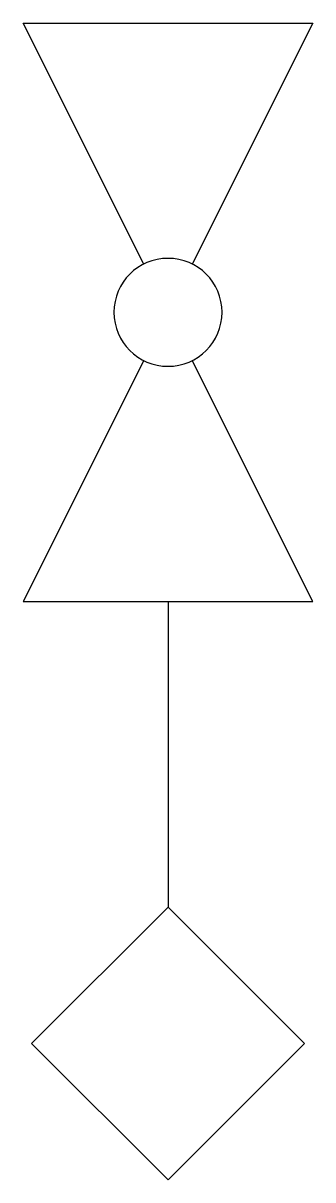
# Model space of a CAD drawing. Header units: millimetres. Extents: x -37 to 37, y 0 to 300.
import ezdxf

# ---------------------------------------------------------------- set-up
doc = ezdxf.new("R2010")
doc.units = ezdxf.units.MM

msp = doc.modelspace()

# ---------------------------------------------------------------- linework, layer by layer
at = {"color": 0, "linetype": 'ByBlock', "lineweight": -2}
for p, q in [((-6.26, 237.52), (-37.5, 300)), ((-37.5, 300), (37.5, 300)), ((37.5, 300), (6.26, 237.52)), ((-6.26, 212.48), (-37.5, 150)), ((37.5, 150), (6.26, 212.48)), ((-37.5, 150), (37.5, 150)), ((0, 150), (0, 70.71)), ((-35.36, 35.36), (0, 70.71)), ((0, 70.71), (35.36, 35.36)), ((0, 0), (-35.36, 35.36)), ((35.36, 35.36), (0, 0))]:
    msp.add_line(p, q, dxfattribs=at)
for start, end in [(90, 270), (270, 90)]:
    msp.add_arc((0, 225), 14, start, end, dxfattribs=at)

doc.saveas('drawing.dxf')
